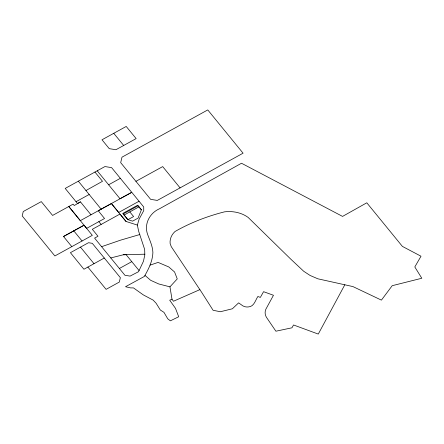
<?xml version="1.0" encoding="UTF-8"?>
<svg xmlns="http://www.w3.org/2000/svg" width="444" height="444" viewBox="0 0 444 444"><rect width="100%" height="100%" fill="white"/><g stroke="black" fill="none" stroke-linecap="round" stroke-linejoin="round"><path stroke-width="0.67" d="M137.368 225.075L126.002 221.445L119.969 214.064L92.313 229.293L97.985 236.247L94.605 238.117L124.925 275.274L130.092 276.101L138.528 271.7L143.479 261.216L144.816 254.873L144.666 249.467L138.633 231.202L137.368 225.075L139.172 219.003L143.739 210.639L143.723 206.965L111.622 167.643L104.945 166.55L65.201 188.417L77.556 203.568L80.436 201.854L90.981 214.785M344.816 284.787L318.276 334.077L293.534 324.969L291.941 327.8L275.896 331.213L266.406 317.249C264.94 314.851 264.696 311.766 265.867 309.202L273.465 295.271L263.564 291.68L260.345 297.413L257.87 296.475C255.306 300.349 254.062 306.787 248.296 306.937A7.953 6.532 -0.1 0 1 244.583 306.593L242.912 305.91L238.633 302.858L232.379 308.78L220.352 311.738L213.076 310.267L201.831 292.579L171.256 246.636L170.13 243.54A19.508 16.023 -0.1 0 1 174.986 231.529C190.421 222.705 207.326 216.195 224.575 211.832C232.828 210.872 241.32 212.498 248.129 217.41L290.709 259.08L303.713 271.273L310.101 275.463L317.86 278.804L352.93 286.585L381.418 300.127L392.202 285.692L421.8 278.249L414.807 266.949L421.006 256.221L402.397 246.403L366.8 202.797L342.552 216.411L241.503 163.248L159.585 208.724C149.65 212.97 143.734 224.198 147.697 234.643C149.828 240.465 152.642 246.165 152.891 252.47C152.603 260.811 148.984 268.226 144.96 275.369L144.494 276.373L125.513 286.724L130.569 287.901L133.472 287.901L143.323 294.899L153.158 300.127L156.127 303.258L160.323 310.012L163.953 312.343L167.738 318.792L170.379 320.834L178.704 316.755L175.513 308.369L169.713 300.233L171.989 299.173L169.952 286.846L177.25 278.91L174.57 271.983L168.759 266.938L158.103 262.404L150.078 265.135M80.436 201.854L74.259 205.539L73.121 204.135L52.597 215.434L41.286 201.609L23.255 211.533L22.2 215.928L54.867 255.96L92.324 235.342L84.06 225.208L63.531 236.497L71.795 246.636M85.953 190.532L102.508 181.291L94.955 172.05M139.044 201.243L118.681 212.465L111.394 203.535L98.263 210.767L104.54 218.509L86.641 228.383L68.792 206.51L80.331 220.651L131.757 192.319L120.03 198.773L97.219 170.812M123.698 145.466L136.136 138.6L126.213 126.451L102.003 139.782L109.246 148.657L115.928 149.728L123.698 145.466L113.758 133.311M76.046 201.704L89.172 194.483M108.625 184.793L120.341 178.327M135.92 181.335L150.633 199.345L157.309 200.416L243.073 153.191L207.764 109.923L122 157.159L120.685 162.654L135.92 181.335L162.693 166.6L180.081 187.884M63.531 236.497L84.06 225.208M123.199 213.98L138.045 205.794L141.358 209.846M124.081 215.057L138.928 206.876M104.29 258.019L83.922 269.253L70.418 252.68L88.523 242.707L92.297 243.329L120.357 277.689L119.292 282.079L106.094 289.355L87.879 267.06M119.386 268.481L131.785 261.649L139.072 270.551M199.872 289.627L173.449 301.26L171.989 299.173M101.587 246.686L120.568 240.154L139.821 234.521M110.767 257.947L123.349 254.762L126.118 254.684L131.785 261.649M123.349 254.762L144.794 254.196M169.952 286.846L158.724 283.955L150.644 280.292L144.96 275.369M129.809 211.905L133.6 216.55L127.944 219.663L124.148 215.024M111.394 203.535L126.002 221.445M78.344 181.191L101.154 209.168M73.782 230.847L82.062 240.992M80.492 247.136L94.006 263.697M98.851 221.623L101.138 224.431M141.392 209.762L138.078 218.121L132.584 221.151L127.811 219.625L122.749 213.425L137.668 205.206L141.392 209.762"/></g></svg>
